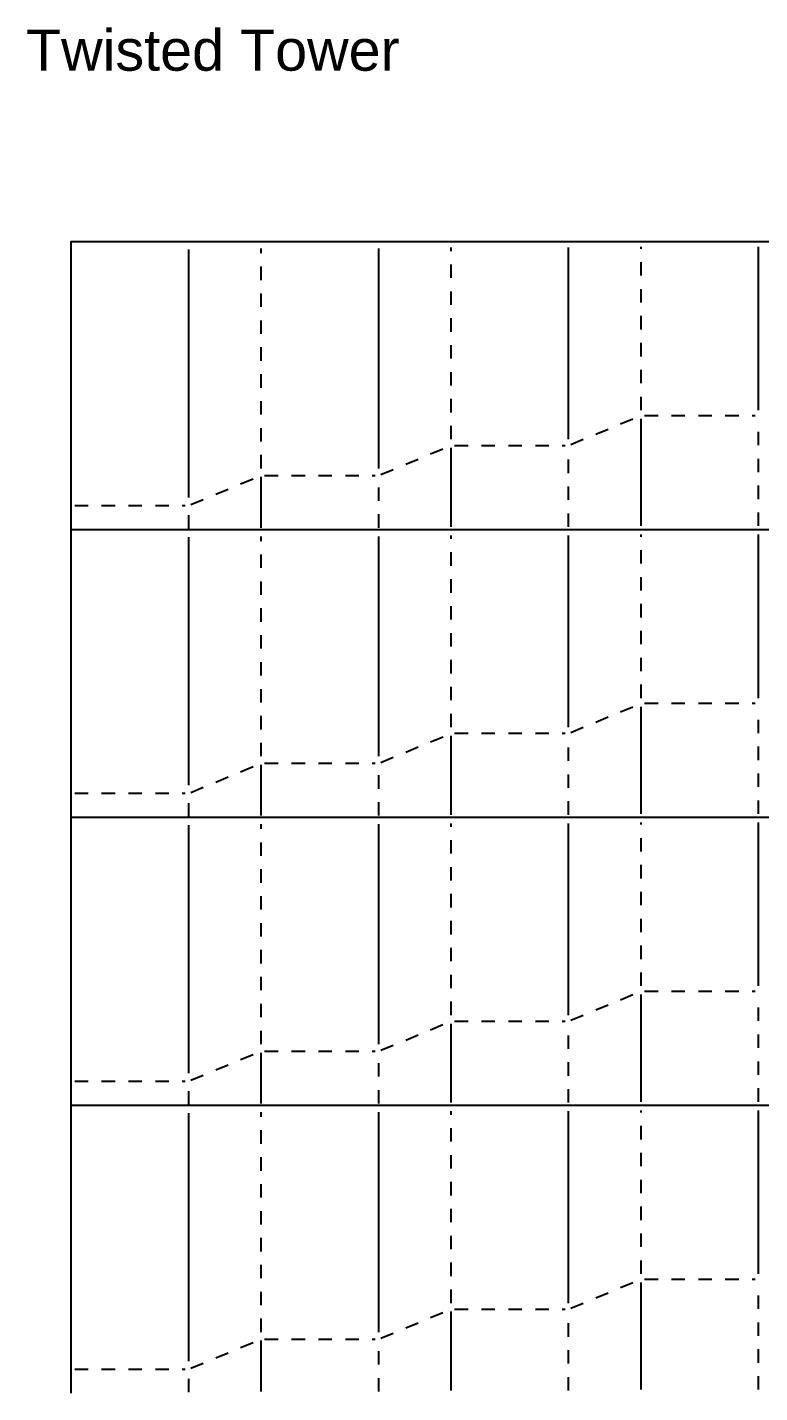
# Model space of a CAD drawing. Extents: x 11 to 192, y -288 to -10.
# Drawn here: x 11 to 87.8, y -153.5 to -10.2 of the extents above; entities that cross this region are included whole.
import ezdxf

# ---------------------------------------------------------------- set-up
doc = ezdxf.new("R2010")
doc.units = 0
for name, pattern in [('AI-LINETYPE-121', [2.822222, 1.411111, -1.411111]), ('AI-LINETYPE-122', [2.822222, 1.411111, -1.411111]), ('AI-LINETYPE-123', [2.822222, 1.411111, -1.411111]), ('AI-LINETYPE-124', [2.822222, 1.411111, -1.411111]), ('AI-LINETYPE-125', [2.822222, 1.411111, -1.411111]), ('AI-LINETYPE-126', [2.822222, 1.411111, -1.411111]), ('AI-LINETYPE-127', [2.822222, 1.411111, -1.411111]), ('AI-LINETYPE-135', [2.822222, 1.411111, -1.411111]), ('AI-LINETYPE-136', [2.822222, 1.411111, -1.411111]), ('AI-LINETYPE-137', [2.822222, 1.411111, -1.411111]), ('AI-LINETYPE-138', [2.822222, 1.411111, -1.411111]), ('AI-LINETYPE-139', [2.822222, 1.411111, -1.411111]), ('AI-LINETYPE-140', [2.822222, 1.411111, -1.411111]), ('AI-LINETYPE-141', [2.822222, 1.411111, -1.411111]), ('AI-LINETYPE-149', [2.822222, 1.411111, -1.411111]), ('AI-LINETYPE-150', [2.822222, 1.411111, -1.411111]), ('AI-LINETYPE-151', [2.822222, 1.411111, -1.411111]), ('AI-LINETYPE-152', [2.822222, 1.411111, -1.411111]), ('AI-LINETYPE-153', [2.822222, 1.411111, -1.411111]), ('AI-LINETYPE-154', [2.822222, 1.411111, -1.411111]), ('AI-LINETYPE-155', [2.822222, 1.411111, -1.411111]), ('AI-LINETYPE-163', [2.822222, 1.411111, -1.411111]), ('AI-LINETYPE-164', [2.822222, 1.411111, -1.411111]), ('AI-LINETYPE-165', [2.822222, 1.411111, -1.411111]), ('AI-LINETYPE-166', [2.822222, 1.411111, -1.411111]), ('AI-LINETYPE-167', [2.822222, 1.411111, -1.411111]), ('AI-LINETYPE-168', [2.822222, 1.411111, -1.411111]), ('AI-LINETYPE-169', [2.822222, 1.411111, -1.411111]), ('AI-LINETYPE-177', [2.822222, 1.411111, -1.411111]), ('AI-LINETYPE-178', [2.822222, 1.411111, -1.411111]), ('AI-LINETYPE-179', [2.822222, 1.411111, -1.411111]), ('AI-LINETYPE-180', [2.822222, 1.411111, -1.411111]), ('AI-LINETYPE-181', [2.822222, 1.411111, -1.411111]), ('AI-LINETYPE-182', [2.822222, 1.411111, -1.411111]), ('AI-LINETYPE-183', [2.822222, 1.411111, -1.411111]), ('AI-LINETYPE-191', [2.822222, 1.411111, -1.411111]), ('AI-LINETYPE-192', [2.822222, 1.411111, -1.411111]), ('AI-LINETYPE-193', [2.822222, 1.411111, -1.411111]), ('AI-LINETYPE-194', [2.822222, 1.411111, -1.411111]), ('AI-LINETYPE-195', [2.822222, 1.411111, -1.411111]), ('AI-LINETYPE-196', [2.822222, 1.411111, -1.411111]), ('AI-LINETYPE-197', [2.822222, 1.411111, -1.411111]), ('AI-LINETYPE-205', [2.822222, 1.411111, -1.411111]), ('AI-LINETYPE-206', [2.822222, 1.411111, -1.411111]), ('AI-LINETYPE-207', [2.822222, 1.411111, -1.411111]), ('AI-LINETYPE-208', [2.822222, 1.411111, -1.411111]), ('AI-LINETYPE-209', [2.822222, 1.411111, -1.411111]), ('AI-LINETYPE-210', [2.822222, 1.411111, -1.411111]), ('AI-LINETYPE-211', [2.822222, 1.411111, -1.411111]), ('AI-LINETYPE-219', [2.822222, 1.411111, -1.411111]), ('AI-LINETYPE-220', [2.822222, 1.411111, -1.411111]), ('AI-LINETYPE-221', [2.822222, 1.411111, -1.411111]), ('AI-LINETYPE-222', [2.822222, 1.411111, -1.411111]), ('AI-LINETYPE-223', [2.822222, 1.411111, -1.411111]), ('AI-LINETYPE-224', [2.822222, 1.411111, -1.411111]), ('AI-LINETYPE-225', [2.822222, 1.411111, -1.411111])]:
    doc.linetypes.add(name, pattern=pattern)
for name, color, linetype in [('CUTLINE', 7, 'CONTINUOUS'), ('MOUNTAINLINE', 7, 'CONTINUOUS'), ('TEXT', 7, 'CONTINUOUS'), ('VALLEYLINE', 7, 'CONTINUOUS')]:
    doc.layers.add(name, color=color, linetype=linetype)

# ---------------------------------------------------------------- blocks, each defined once
blk = doc.blocks.new('BLOCK_7')
at = {"layer": 'CUTLINE', "color": 7}
blk.add_lwpolyline([(15.57, -153.53), (15.57, -32.71), (187.32, -32.71), (187.32, -153.53)], dxfattribs=at)
blk = doc.blocks.new('BLOCK_132')
at = {"layer": 'VALLEYLINE', "color": 7, "linetype": 'AI-LINETYPE-121'}
blk.add_lwpolyline([(15.94, -151.01), (27.54, -151.01)], dxfattribs=at)
blk = doc.blocks.new('BLOCK_133')
at = {"layer": 'VALLEYLINE', "color": 7, "linetype": 'AI-LINETYPE-122'}
blk.add_lwpolyline([(28.13, -150.92), (35.27, -147.96)], dxfattribs=at)
blk = doc.blocks.new('BLOCK_134')
at = {"layer": 'VALLEYLINE', "color": 7, "linetype": 'AI-LINETYPE-123'}
blk.add_lwpolyline([(35.87, -147.86), (47.46, -147.86)], dxfattribs=at)
blk = doc.blocks.new('BLOCK_135')
at = {"layer": 'VALLEYLINE', "color": 7, "linetype": 'AI-LINETYPE-124'}
blk.add_lwpolyline([(48.06, -147.77), (55.2, -144.81)], dxfattribs=at)
blk = doc.blocks.new('BLOCK_136')
at = {"layer": 'VALLEYLINE', "color": 7, "linetype": 'AI-LINETYPE-125'}
blk.add_lwpolyline([(55.8, -144.72), (67.39, -144.72)], dxfattribs=at)
blk = doc.blocks.new('BLOCK_137')
at = {"layer": 'VALLEYLINE', "color": 7, "linetype": 'AI-LINETYPE-126'}
blk.add_lwpolyline([(67.99, -144.62), (75.13, -141.67)], dxfattribs=at)
blk = doc.blocks.new('BLOCK_138')
at = {"layer": 'VALLEYLINE', "color": 7, "linetype": 'AI-LINETYPE-127'}
blk.add_lwpolyline([(75.73, -141.57), (87.32, -141.57)], dxfattribs=at)
blk = doc.blocks.new('BLOCK_146')
at = {"layer": 'VALLEYLINE', "color": 7, "linetype": 'AI-LINETYPE-135'}
blk.add_lwpolyline([(27.91, -153.45), (27.91, -151.09)], dxfattribs=at)
blk = doc.blocks.new('BLOCK_147')
at = {"layer": 'VALLEYLINE', "color": 7, "linetype": 'AI-LINETYPE-136'}
blk.add_lwpolyline([(35.5, -147.13), (35.5, -124.06)], dxfattribs=at)
blk = doc.blocks.new('BLOCK_148')
at = {"layer": 'VALLEYLINE', "color": 7, "linetype": 'AI-LINETYPE-137'}
blk.add_lwpolyline([(47.83, -153.36), (47.83, -148.03)], dxfattribs=at)
blk = doc.blocks.new('BLOCK_149')
at = {"layer": 'VALLEYLINE', "color": 7, "linetype": 'AI-LINETYPE-138'}
blk.add_lwpolyline([(55.43, -144.08), (55.43, -123.96)], dxfattribs=at)
blk = doc.blocks.new('BLOCK_150')
at = {"layer": 'VALLEYLINE', "color": 7, "linetype": 'AI-LINETYPE-139'}
blk.add_lwpolyline([(67.76, -153.26), (67.76, -144.98)], dxfattribs=at)
blk = doc.blocks.new('BLOCK_151')
at = {"layer": 'VALLEYLINE', "color": 7, "linetype": 'AI-LINETYPE-140'}
blk.add_lwpolyline([(75.36, -141.02), (75.36, -123.87)], dxfattribs=at)
blk = doc.blocks.new('BLOCK_152')
at = {"layer": 'VALLEYLINE', "color": 7, "linetype": 'AI-LINETYPE-141'}
blk.add_lwpolyline([(87.69, -153.17), (87.69, -141.93)], dxfattribs=at)
blk = doc.blocks.new('BLOCK_160')
at = {"layer": 'VALLEYLINE', "color": 7, "linetype": 'AI-LINETYPE-149'}
blk.add_lwpolyline([(15.94, -120.81), (27.54, -120.81)], dxfattribs=at)
blk = doc.blocks.new('BLOCK_161')
at = {"layer": 'VALLEYLINE', "color": 7, "linetype": 'AI-LINETYPE-150'}
blk.add_lwpolyline([(28.13, -120.71), (35.27, -117.75)], dxfattribs=at)
blk = doc.blocks.new('BLOCK_162')
at = {"layer": 'VALLEYLINE', "color": 7, "linetype": 'AI-LINETYPE-151'}
blk.add_lwpolyline([(35.87, -117.66), (47.46, -117.66)], dxfattribs=at)
blk = doc.blocks.new('BLOCK_163')
at = {"layer": 'VALLEYLINE', "color": 7, "linetype": 'AI-LINETYPE-152'}
blk.add_lwpolyline([(48.06, -117.57), (55.2, -114.61)], dxfattribs=at)
blk = doc.blocks.new('BLOCK_164')
at = {"layer": 'VALLEYLINE', "color": 7, "linetype": 'AI-LINETYPE-153'}
blk.add_lwpolyline([(55.8, -114.51), (67.39, -114.51)], dxfattribs=at)
blk = doc.blocks.new('BLOCK_165')
at = {"layer": 'VALLEYLINE', "color": 7, "linetype": 'AI-LINETYPE-154'}
blk.add_lwpolyline([(67.99, -114.42), (75.13, -111.46)], dxfattribs=at)
blk = doc.blocks.new('BLOCK_166')
at = {"layer": 'VALLEYLINE', "color": 7, "linetype": 'AI-LINETYPE-155'}
blk.add_lwpolyline([(75.73, -111.37), (87.32, -111.37)], dxfattribs=at)
blk = doc.blocks.new('BLOCK_174')
at = {"layer": 'VALLEYLINE', "color": 7, "linetype": 'AI-LINETYPE-163'}
blk.add_lwpolyline([(27.91, -123.25), (27.91, -120.88)], dxfattribs=at)
blk = doc.blocks.new('BLOCK_175')
at = {"layer": 'VALLEYLINE', "color": 7, "linetype": 'AI-LINETYPE-164'}
blk.add_lwpolyline([(35.5, -116.92), (35.5, -93.86)], dxfattribs=at)
blk = doc.blocks.new('BLOCK_176')
at = {"layer": 'VALLEYLINE', "color": 7, "linetype": 'AI-LINETYPE-165'}
blk.add_lwpolyline([(47.83, -123.15), (47.83, -117.83)], dxfattribs=at)
blk = doc.blocks.new('BLOCK_177')
at = {"layer": 'VALLEYLINE', "color": 7, "linetype": 'AI-LINETYPE-166'}
blk.add_lwpolyline([(55.43, -113.87), (55.43, -93.76)], dxfattribs=at)
blk = doc.blocks.new('BLOCK_178')
at = {"layer": 'VALLEYLINE', "color": 7, "linetype": 'AI-LINETYPE-167'}
blk.add_lwpolyline([(67.76, -123.06), (67.76, -114.78)], dxfattribs=at)
blk = doc.blocks.new('BLOCK_179')
at = {"layer": 'VALLEYLINE', "color": 7, "linetype": 'AI-LINETYPE-168'}
blk.add_lwpolyline([(75.36, -110.82), (75.36, -93.67)], dxfattribs=at)
blk = doc.blocks.new('BLOCK_180')
at = {"layer": 'VALLEYLINE', "color": 7, "linetype": 'AI-LINETYPE-169'}
blk.add_lwpolyline([(87.69, -122.96), (87.69, -111.73)], dxfattribs=at)
blk = doc.blocks.new('BLOCK_188')
at = {"layer": 'VALLEYLINE', "color": 7, "linetype": 'AI-LINETYPE-177'}
blk.add_lwpolyline([(15.94, -90.6), (27.54, -90.6)], dxfattribs=at)
blk = doc.blocks.new('BLOCK_189')
at = {"layer": 'VALLEYLINE', "color": 7, "linetype": 'AI-LINETYPE-178'}
blk.add_lwpolyline([(28.13, -90.51), (35.27, -87.55)], dxfattribs=at)
blk = doc.blocks.new('BLOCK_190')
at = {"layer": 'VALLEYLINE', "color": 7, "linetype": 'AI-LINETYPE-179'}
blk.add_lwpolyline([(35.87, -87.46), (47.46, -87.46)], dxfattribs=at)
blk = doc.blocks.new('BLOCK_191')
at = {"layer": 'VALLEYLINE', "color": 7, "linetype": 'AI-LINETYPE-180'}
blk.add_lwpolyline([(48.06, -87.36), (55.2, -84.41)], dxfattribs=at)
blk = doc.blocks.new('BLOCK_192')
at = {"layer": 'VALLEYLINE', "color": 7, "linetype": 'AI-LINETYPE-181'}
blk.add_lwpolyline([(55.8, -84.31), (67.39, -84.31)], dxfattribs=at)
blk = doc.blocks.new('BLOCK_193')
at = {"layer": 'VALLEYLINE', "color": 7, "linetype": 'AI-LINETYPE-182'}
blk.add_lwpolyline([(67.99, -84.22), (75.13, -81.26)], dxfattribs=at)
blk = doc.blocks.new('BLOCK_194')
at = {"layer": 'VALLEYLINE', "color": 7, "linetype": 'AI-LINETYPE-183'}
blk.add_lwpolyline([(75.73, -81.16), (87.32, -81.16)], dxfattribs=at)
blk = doc.blocks.new('BLOCK_202')
at = {"layer": 'VALLEYLINE', "color": 7, "linetype": 'AI-LINETYPE-191'}
blk.add_lwpolyline([(27.91, -93.04), (27.91, -90.68)], dxfattribs=at)
blk = doc.blocks.new('BLOCK_203')
at = {"layer": 'VALLEYLINE', "color": 7, "linetype": 'AI-LINETYPE-192'}
blk.add_lwpolyline([(35.5, -86.72), (35.5, -63.65)], dxfattribs=at)
blk = doc.blocks.new('BLOCK_204')
at = {"layer": 'VALLEYLINE', "color": 7, "linetype": 'AI-LINETYPE-193'}
blk.add_lwpolyline([(47.83, -92.95), (47.83, -87.63)], dxfattribs=at)
blk = doc.blocks.new('BLOCK_205')
at = {"layer": 'VALLEYLINE', "color": 7, "linetype": 'AI-LINETYPE-194'}
blk.add_lwpolyline([(55.43, -83.67), (55.43, -63.56)], dxfattribs=at)
blk = doc.blocks.new('BLOCK_206')
at = {"layer": 'VALLEYLINE', "color": 7, "linetype": 'AI-LINETYPE-195'}
blk.add_lwpolyline([(67.76, -92.86), (67.76, -84.58)], dxfattribs=at)
blk = doc.blocks.new('BLOCK_207')
at = {"layer": 'VALLEYLINE', "color": 7, "linetype": 'AI-LINETYPE-196'}
blk.add_lwpolyline([(75.36, -80.62), (75.36, -63.46)], dxfattribs=at)
blk = doc.blocks.new('BLOCK_208')
at = {"layer": 'VALLEYLINE', "color": 7, "linetype": 'AI-LINETYPE-197'}
blk.add_lwpolyline([(87.69, -92.76), (87.69, -81.52)], dxfattribs=at)
blk = doc.blocks.new('BLOCK_216')
at = {"layer": 'VALLEYLINE', "color": 7, "linetype": 'AI-LINETYPE-205'}
blk.add_lwpolyline([(15.94, -60.4), (27.54, -60.4)], dxfattribs=at)
blk = doc.blocks.new('BLOCK_217')
at = {"layer": 'VALLEYLINE', "color": 7, "linetype": 'AI-LINETYPE-206'}
blk.add_lwpolyline([(28.13, -60.31), (35.27, -57.35)], dxfattribs=at)
blk = doc.blocks.new('BLOCK_218')
at = {"layer": 'VALLEYLINE', "color": 7, "linetype": 'AI-LINETYPE-207'}
blk.add_lwpolyline([(35.87, -57.25), (47.46, -57.25)], dxfattribs=at)
blk = doc.blocks.new('BLOCK_219')
at = {"layer": 'VALLEYLINE', "color": 7, "linetype": 'AI-LINETYPE-208'}
blk.add_lwpolyline([(48.06, -57.16), (55.2, -54.2)], dxfattribs=at)
blk = doc.blocks.new('BLOCK_220')
at = {"layer": 'VALLEYLINE', "color": 7, "linetype": 'AI-LINETYPE-209'}
blk.add_lwpolyline([(55.8, -54.11), (67.39, -54.11)], dxfattribs=at)
blk = doc.blocks.new('BLOCK_221')
at = {"layer": 'VALLEYLINE', "color": 7, "linetype": 'AI-LINETYPE-210'}
blk.add_lwpolyline([(67.99, -54.01), (75.13, -51.06)], dxfattribs=at)
blk = doc.blocks.new('BLOCK_222')
at = {"layer": 'VALLEYLINE', "color": 7, "linetype": 'AI-LINETYPE-211'}
blk.add_lwpolyline([(75.73, -50.96), (87.32, -50.96)], dxfattribs=at)
blk = doc.blocks.new('BLOCK_230')
at = {"layer": 'VALLEYLINE', "color": 7, "linetype": 'AI-LINETYPE-219'}
blk.add_lwpolyline([(27.91, -62.84), (27.91, -60.48)], dxfattribs=at)
blk = doc.blocks.new('BLOCK_231')
at = {"layer": 'VALLEYLINE', "color": 7, "linetype": 'AI-LINETYPE-220'}
blk.add_lwpolyline([(35.5, -56.52), (35.5, -33.45)], dxfattribs=at)
blk = doc.blocks.new('BLOCK_232')
at = {"layer": 'VALLEYLINE', "color": 7, "linetype": 'AI-LINETYPE-221'}
blk.add_lwpolyline([(47.83, -62.75), (47.83, -57.42)], dxfattribs=at)
blk = doc.blocks.new('BLOCK_233')
at = {"layer": 'VALLEYLINE', "color": 7, "linetype": 'AI-LINETYPE-222'}
blk.add_lwpolyline([(55.43, -53.47), (55.43, -33.36)], dxfattribs=at)
blk = doc.blocks.new('BLOCK_234')
at = {"layer": 'VALLEYLINE', "color": 7, "linetype": 'AI-LINETYPE-223'}
blk.add_lwpolyline([(67.76, -62.65), (67.76, -54.37)], dxfattribs=at)
blk = doc.blocks.new('BLOCK_235')
at = {"layer": 'VALLEYLINE', "color": 7, "linetype": 'AI-LINETYPE-224'}
blk.add_lwpolyline([(75.36, -50.41), (75.36, -33.26)], dxfattribs=at)
blk = doc.blocks.new('BLOCK_236')
at = {"layer": 'VALLEYLINE', "color": 7, "linetype": 'AI-LINETYPE-225'}
blk.add_lwpolyline([(87.69, -62.56), (87.69, -51.32)], dxfattribs=at)
blk = doc.blocks.new('BLOCK_331')
at = {"layer": 'MOUNTAINLINE', "color": 7}
blk.add_lwpolyline([(15.57, -123.32), (187.32, -123.32)], dxfattribs=at)
blk = doc.blocks.new('BLOCK_332')
at = {"layer": 'MOUNTAINLINE', "color": 7}
blk.add_lwpolyline([(15.57, -93.12), (187.32, -93.12)], dxfattribs=at)
blk = doc.blocks.new('BLOCK_333')
at = {"layer": 'MOUNTAINLINE', "color": 7}
blk.add_lwpolyline([(15.57, -62.92), (187.32, -62.92)], dxfattribs=at)
blk = doc.blocks.new('BLOCK_334')
at = {"layer": 'MOUNTAINLINE', "color": 7}
blk.add_lwpolyline([(27.91, -150.18), (27.91, -124.15)], dxfattribs=at)
blk = doc.blocks.new('BLOCK_335')
at = {"layer": 'MOUNTAINLINE', "color": 7}
blk.add_lwpolyline([(35.5, -153.36), (35.5, -148.03)], dxfattribs=at)
blk = doc.blocks.new('BLOCK_336')
at = {"layer": 'MOUNTAINLINE', "color": 7}
blk.add_lwpolyline([(47.83, -147.13), (47.83, -124.06)], dxfattribs=at)
blk = doc.blocks.new('BLOCK_337')
at = {"layer": 'MOUNTAINLINE', "color": 7}
blk.add_lwpolyline([(55.43, -153.26), (55.43, -144.98)], dxfattribs=at)
blk = doc.blocks.new('BLOCK_338')
at = {"layer": 'MOUNTAINLINE', "color": 7}
blk.add_lwpolyline([(67.76, -144.08), (67.76, -123.96)], dxfattribs=at)
blk = doc.blocks.new('BLOCK_339')
at = {"layer": 'MOUNTAINLINE', "color": 7}
blk.add_lwpolyline([(75.36, -153.17), (75.36, -141.93)], dxfattribs=at)
blk = doc.blocks.new('BLOCK_340')
at = {"layer": 'MOUNTAINLINE', "color": 7}
blk.add_lwpolyline([(87.69, -141.02), (87.69, -123.87)], dxfattribs=at)
blk = doc.blocks.new('BLOCK_348')
at = {"layer": 'MOUNTAINLINE', "color": 7}
blk.add_lwpolyline([(27.91, -119.98), (27.91, -93.95)], dxfattribs=at)
blk = doc.blocks.new('BLOCK_349')
at = {"layer": 'MOUNTAINLINE', "color": 7}
blk.add_lwpolyline([(35.5, -123.15), (35.5, -117.83)], dxfattribs=at)
blk = doc.blocks.new('BLOCK_350')
at = {"layer": 'MOUNTAINLINE', "color": 7}
blk.add_lwpolyline([(47.83, -116.92), (47.83, -93.86)], dxfattribs=at)
blk = doc.blocks.new('BLOCK_351')
at = {"layer": 'MOUNTAINLINE', "color": 7}
blk.add_lwpolyline([(55.43, -123.06), (55.43, -114.78)], dxfattribs=at)
blk = doc.blocks.new('BLOCK_352')
at = {"layer": 'MOUNTAINLINE', "color": 7}
blk.add_lwpolyline([(67.76, -113.87), (67.76, -93.76)], dxfattribs=at)
blk = doc.blocks.new('BLOCK_353')
at = {"layer": 'MOUNTAINLINE', "color": 7}
blk.add_lwpolyline([(75.36, -122.96), (75.36, -111.73)], dxfattribs=at)
blk = doc.blocks.new('BLOCK_354')
at = {"layer": 'MOUNTAINLINE', "color": 7}
blk.add_lwpolyline([(87.69, -110.82), (87.69, -93.67)], dxfattribs=at)
blk = doc.blocks.new('BLOCK_362')
at = {"layer": 'MOUNTAINLINE', "color": 7}
blk.add_lwpolyline([(27.91, -89.77), (27.91, -63.75)], dxfattribs=at)
blk = doc.blocks.new('BLOCK_363')
at = {"layer": 'MOUNTAINLINE', "color": 7}
blk.add_lwpolyline([(35.5, -92.95), (35.5, -87.63)], dxfattribs=at)
blk = doc.blocks.new('BLOCK_364')
at = {"layer": 'MOUNTAINLINE', "color": 7}
blk.add_lwpolyline([(47.83, -86.72), (47.83, -63.65)], dxfattribs=at)
blk = doc.blocks.new('BLOCK_365')
at = {"layer": 'MOUNTAINLINE', "color": 7}
blk.add_lwpolyline([(55.43, -92.86), (55.43, -84.58)], dxfattribs=at)
blk = doc.blocks.new('BLOCK_366')
at = {"layer": 'MOUNTAINLINE', "color": 7}
blk.add_lwpolyline([(67.76, -83.67), (67.76, -63.56)], dxfattribs=at)
blk = doc.blocks.new('BLOCK_367')
at = {"layer": 'MOUNTAINLINE', "color": 7}
blk.add_lwpolyline([(75.36, -92.76), (75.36, -81.52)], dxfattribs=at)
blk = doc.blocks.new('BLOCK_368')
at = {"layer": 'MOUNTAINLINE', "color": 7}
blk.add_lwpolyline([(87.69, -80.62), (87.69, -63.46)], dxfattribs=at)
blk = doc.blocks.new('BLOCK_376')
at = {"layer": 'MOUNTAINLINE', "color": 7}
blk.add_lwpolyline([(27.91, -59.57), (27.91, -33.54)], dxfattribs=at)
blk = doc.blocks.new('BLOCK_377')
at = {"layer": 'MOUNTAINLINE', "color": 7}
blk.add_lwpolyline([(35.5, -62.75), (35.5, -57.42)], dxfattribs=at)
blk = doc.blocks.new('BLOCK_378')
at = {"layer": 'MOUNTAINLINE', "color": 7}
blk.add_lwpolyline([(47.83, -56.52), (47.83, -33.45)], dxfattribs=at)
blk = doc.blocks.new('BLOCK_379')
at = {"layer": 'MOUNTAINLINE', "color": 7}
blk.add_lwpolyline([(55.43, -62.65), (55.43, -54.37)], dxfattribs=at)
blk = doc.blocks.new('BLOCK_380')
at = {"layer": 'MOUNTAINLINE', "color": 7}
blk.add_lwpolyline([(67.76, -53.47), (67.76, -33.36)], dxfattribs=at)
blk = doc.blocks.new('BLOCK_381')
at = {"layer": 'MOUNTAINLINE', "color": 7}
blk.add_lwpolyline([(75.36, -62.56), (75.36, -51.32)], dxfattribs=at)
blk = doc.blocks.new('BLOCK_382')
at = {"layer": 'MOUNTAINLINE', "color": 7}
blk.add_lwpolyline([(87.69, -50.41), (87.69, -33.26)], dxfattribs=at)

msp = doc.modelspace()

# ---------------------------------------------------------------- block references
at = {"layer": 'CUTLINE'}
msp.add_blockref('BLOCK_7', (0, 0), dxfattribs=at)
at = {"layer": 'MOUNTAINLINE'}
for name in ['BLOCK_376', 'BLOCK_378', 'BLOCK_380', 'BLOCK_382', 'BLOCK_381', 'BLOCK_379', 'BLOCK_377', 'BLOCK_333', 'BLOCK_362', 'BLOCK_364', 'BLOCK_366', 'BLOCK_368', 'BLOCK_367', 'BLOCK_365', 'BLOCK_363', 'BLOCK_332', 'BLOCK_348', 'BLOCK_350', 'BLOCK_352', 'BLOCK_354', 'BLOCK_353', 'BLOCK_351', 'BLOCK_349', 'BLOCK_331', 'BLOCK_334', 'BLOCK_336', 'BLOCK_338', 'BLOCK_340', 'BLOCK_339', 'BLOCK_337', 'BLOCK_335']:
    msp.add_blockref(name, (0, 0), dxfattribs=at)
at = {"layer": 'VALLEYLINE'}
for name in ['BLOCK_231', 'BLOCK_233', 'BLOCK_235', 'BLOCK_221', 'BLOCK_222', 'BLOCK_236', 'BLOCK_219', 'BLOCK_220', 'BLOCK_234', 'BLOCK_218', 'BLOCK_217', 'BLOCK_232', 'BLOCK_216', 'BLOCK_230', 'BLOCK_203', 'BLOCK_205', 'BLOCK_207', 'BLOCK_193', 'BLOCK_194', 'BLOCK_208', 'BLOCK_191', 'BLOCK_192', 'BLOCK_206', 'BLOCK_189', 'BLOCK_190', 'BLOCK_204', 'BLOCK_188', 'BLOCK_202', 'BLOCK_175', 'BLOCK_177', 'BLOCK_179', 'BLOCK_165', 'BLOCK_166', 'BLOCK_180', 'BLOCK_164', 'BLOCK_163', 'BLOCK_178', 'BLOCK_161', 'BLOCK_162', 'BLOCK_176', 'BLOCK_160', 'BLOCK_174', 'BLOCK_147', 'BLOCK_149', 'BLOCK_151', 'BLOCK_137', 'BLOCK_138', 'BLOCK_152', 'BLOCK_135', 'BLOCK_136', 'BLOCK_150', 'BLOCK_133', 'BLOCK_134', 'BLOCK_148', 'BLOCK_132', 'BLOCK_146']:
    msp.add_blockref(name, (0, 0), dxfattribs=at)

# ---------------------------------------------------------------- texts
at = {"layer": 'TEXT', "color": 7, "insert": (10.83, -14.86), "char_height": 4.318, "attachment_point": 7}
msp.add_mtext('\\fArial|b0|i0|c0|p34;\\W1;Twisted Tower', dxfattribs=at)

doc.saveas('drawing.dxf')
